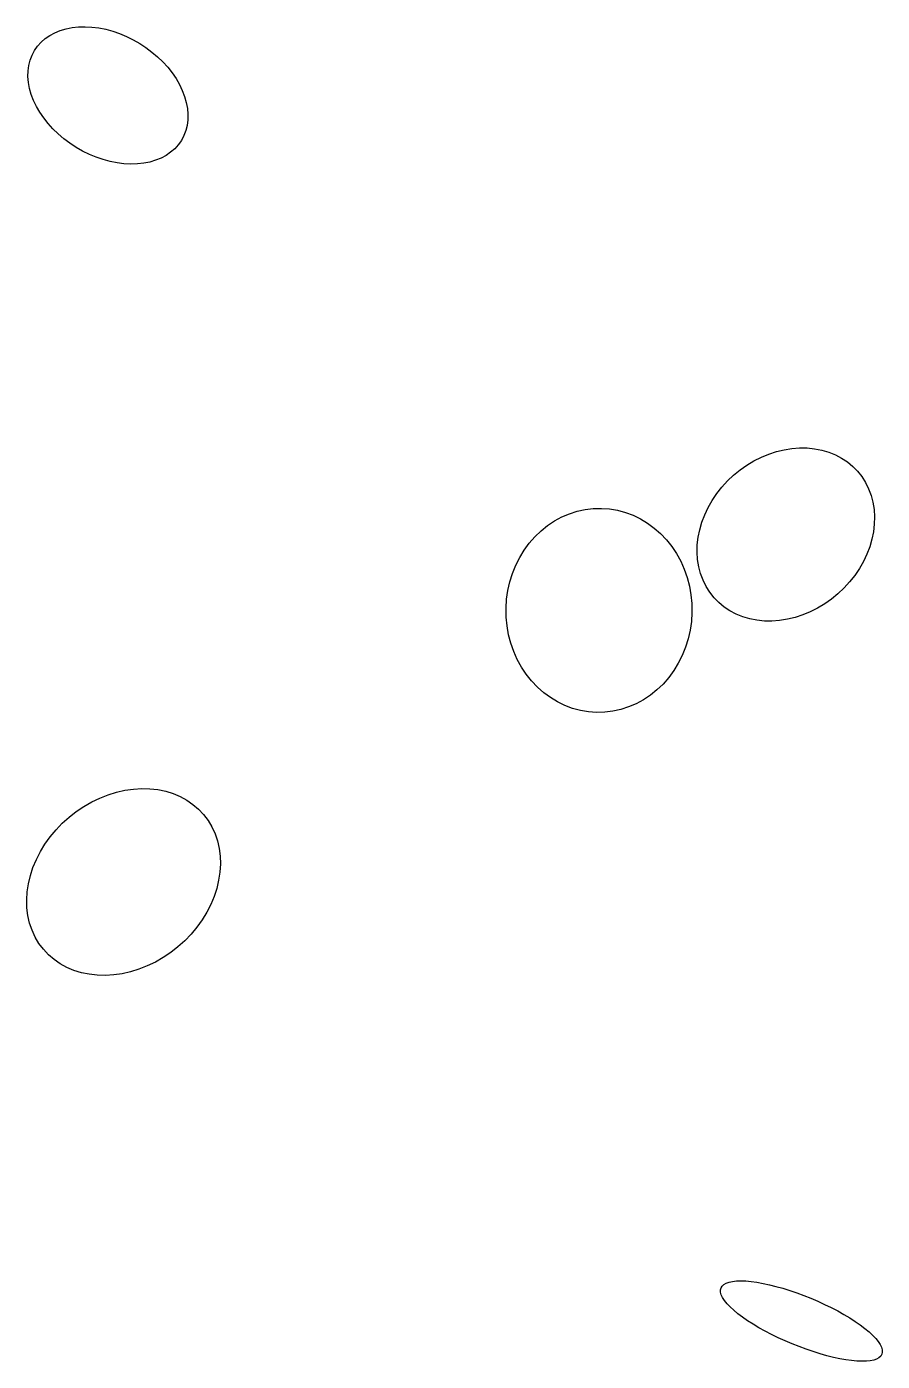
# Model space of a CAD drawing. Header units: metres. Extents: x -12209 to 21926, y -292849 to -276463.
# Drawn here: x 4179 to 7599, y -289712 to -284379 of the extents above; entities that cross this region are included whole.
import ezdxf

# ---------------------------------------------------------------- set-up
doc = ezdxf.new("R2010")
doc.units = ezdxf.units.M

msp = doc.modelspace()

# ---------------------------------------------------------------- linework, layer by layer
at = {"layer": 'LAYER'}
for p, q in [((4335.94, -284387.63), (4360.32, -284382.79)), ((4335.94, -284387.63), (4360.32, -284382.79)), ((4360.32, -284382.79), (4385.8, -284380.02)), ((4360.32, -284382.79), (4385.8, -284380.02)), ((4385.8, -284380.02), (4412.17, -284379.33)), ((4385.8, -284380.02), (4412.17, -284379.33)), ((4412.17, -284379.33), (4439.23, -284380.73)), ((4412.17, -284379.33), (4439.23, -284380.73)), ((4439.23, -284380.73), (4466.79, -284384.2)), ((4439.23, -284380.73), (4466.79, -284384.2)), ((4466.79, -284384.2), (4494.62, -284389.73)), ((4466.79, -284384.2), (4494.62, -284389.73)), ((4236.49, -284440.95), (4252.85, -284426.65)), ((4236.49, -284440.95), (4252.85, -284426.65)), ((4252.85, -284426.65), (4271.13, -284414.08)), ((4252.85, -284426.65), (4271.13, -284414.08)), ((4271.13, -284414.08), (4291.17, -284403.33)), ((4271.13, -284414.08), (4291.17, -284403.33)), ((4291.17, -284403.33), (4312.83, -284394.5)), ((4291.17, -284403.33), (4312.83, -284394.5)), ((4312.83, -284394.5), (4335.94, -284387.63)), ((4312.83, -284394.5), (4335.94, -284387.63)), ((4494.62, -284389.73), (4522.52, -284397.27)), ((4494.62, -284389.73), (4522.52, -284397.27)), ((4522.52, -284397.27), (4550.28, -284406.77)), ((4522.52, -284397.27), (4550.28, -284406.77)), ((4550.28, -284406.77), (4577.68, -284418.14)), ((4550.28, -284406.77), (4577.68, -284418.14)), ((4577.68, -284418.14), (4604.52, -284431.31)), ((4577.68, -284418.14), (4604.52, -284431.31)), ((4604.52, -284431.31), (4630.58, -284446.17)), ((4604.52, -284431.31), (4630.58, -284446.17)), ((4200, -284493.08), (4209.96, -284474.29)), ((4200, -284493.08), (4209.96, -284474.29)), ((4209.96, -284474.29), (4222.15, -284456.87)), ((4209.96, -284474.29), (4222.15, -284456.87)), ((4209.96, -284474.29), (4209.96, -284474.29)), ((4209.96, -284474.29), (4209.96, -284474.29)), ((4222.15, -284456.87), (4236.49, -284440.95)), ((4222.15, -284456.87), (4236.49, -284440.95)), ((4630.58, -284446.17), (4655.68, -284462.62)), ((4630.58, -284446.17), (4655.68, -284462.62)), ((4655.68, -284462.62), (4679.62, -284480.52)), ((4655.68, -284462.62), (4679.62, -284480.52)), ((4679.62, -284480.52), (4702.22, -284499.73)), ((4679.62, -284480.52), (4702.22, -284499.73)), ((4184.19, -284556.17), (4187.07, -284534.18)), ((4184.19, -284556.17), (4187.07, -284534.18)), ((4187.07, -284534.18), (4192.35, -284513.09)), ((4187.07, -284534.18), (4192.35, -284513.09)), ((4192.35, -284513.09), (4200, -284493.08)), ((4192.35, -284513.09), (4200, -284493.08)), ((4702.22, -284499.73), (4723.31, -284520.13)), ((4702.22, -284499.73), (4723.31, -284520.13)), ((4723.31, -284520.13), (4742.73, -284541.54)), ((4723.31, -284520.13), (4742.73, -284541.54)), ((4742.73, -284541.54), (4760.32, -284563.8)), ((4742.73, -284541.54), (4760.32, -284563.8)), ((4183.75, -284578.91), (4184.19, -284556.17)), ((4183.75, -284578.91), (4184.19, -284556.17)), ((4185.74, -284602.22), (4183.75, -284578.91)), ((4185.74, -284602.22), (4183.75, -284578.91)), ((4760.32, -284563.8), (4775.96, -284586.75)), ((4760.32, -284563.8), (4775.96, -284586.75)), ((4775.96, -284586.75), (4789.53, -284610.21)), ((4775.96, -284586.75), (4789.53, -284610.21)), ((4190.14, -284625.92), (4185.74, -284602.22)), ((4190.14, -284625.92), (4185.74, -284602.22)), ((4196.94, -284649.83), (4190.14, -284625.92)), ((4196.94, -284649.83), (4190.14, -284625.92)), ((4206.06, -284673.78), (4196.94, -284649.83)), ((4206.06, -284673.78), (4196.94, -284649.83)), ((4789.53, -284610.21), (4800.92, -284634.01)), ((4789.53, -284610.21), (4800.92, -284634.01)), ((4800.92, -284634.01), (4810.04, -284657.95)), ((4800.92, -284634.01), (4810.04, -284657.95)), ((4217.45, -284697.57), (4206.06, -284673.78)), ((4217.45, -284697.57), (4206.06, -284673.78)), ((4231.02, -284721.03), (4217.45, -284697.57)), ((4231.02, -284721.03), (4217.45, -284697.57)), ((4810.04, -284657.95), (4816.83, -284681.87)), ((4810.04, -284657.95), (4816.83, -284681.87)), ((4816.83, -284681.87), (4821.24, -284705.57)), ((4816.83, -284681.87), (4821.24, -284705.57)), ((4246.66, -284743.98), (4231.02, -284721.03)), ((4246.66, -284743.98), (4231.02, -284721.03)), ((4264.25, -284766.25), (4246.66, -284743.98)), ((4264.25, -284766.25), (4246.66, -284743.98)), ((4822.79, -284751.61), (4819.91, -284773.61)), ((4822.79, -284751.61), (4819.91, -284773.61)), ((4821.24, -284705.57), (4823.23, -284728.88)), ((4821.24, -284705.57), (4823.23, -284728.88)), ((4823.23, -284728.88), (4822.79, -284751.61)), ((4823.23, -284728.88), (4822.79, -284751.61)), ((4283.67, -284787.66), (4264.25, -284766.25)), ((4283.67, -284787.66), (4264.25, -284766.25)), ((4304.76, -284808.05), (4283.67, -284787.66)), ((4304.76, -284808.05), (4283.67, -284787.66)), ((4327.36, -284827.27), (4304.76, -284808.05)), ((4327.36, -284827.27), (4304.76, -284808.05)), ((4814.63, -284794.69), (4806.98, -284814.7)), ((4814.63, -284794.69), (4806.98, -284814.7)), ((4819.91, -284773.61), (4814.63, -284794.69)), ((4819.91, -284773.61), (4814.63, -284794.69)), ((4351.3, -284845.17), (4327.36, -284827.27)), ((4351.3, -284845.17), (4327.36, -284827.27)), ((4376.4, -284861.61), (4351.3, -284845.17)), ((4376.4, -284861.61), (4351.3, -284845.17)), ((4402.46, -284876.47), (4376.4, -284861.61)), ((4402.46, -284876.47), (4376.4, -284861.61)), ((4784.83, -284850.91), (4770.49, -284866.83)), ((4784.83, -284850.91), (4770.49, -284866.83)), ((4797.02, -284833.49), (4784.83, -284850.91)), ((4797.02, -284833.49), (4784.83, -284850.91)), ((4806.98, -284814.7), (4797.02, -284833.49)), ((4806.98, -284814.7), (4797.02, -284833.49)), ((4429.3, -284889.64), (4402.46, -284876.47)), ((4429.3, -284889.64), (4402.46, -284876.47)), ((4456.7, -284901.02), (4429.3, -284889.64)), ((4456.7, -284901.02), (4429.3, -284889.64)), ((4484.46, -284910.51), (4456.7, -284901.02)), ((4484.46, -284910.51), (4456.7, -284901.02)), ((4512.36, -284918.05), (4484.46, -284910.51)), ((4512.36, -284918.05), (4484.46, -284910.51)), ((4694.15, -284913.29), (4671.04, -284920.15)), ((4694.15, -284913.29), (4671.04, -284920.15)), ((4715.81, -284904.45), (4694.15, -284913.29)), ((4715.81, -284904.45), (4694.15, -284913.29)), ((4735.85, -284893.7), (4715.81, -284904.45)), ((4735.85, -284893.7), (4715.81, -284904.45)), ((4754.13, -284881.13), (4735.85, -284893.7)), ((4754.13, -284881.13), (4735.85, -284893.7)), ((4770.49, -284866.83), (4754.13, -284881.13)), ((4770.49, -284866.83), (4754.13, -284881.13)), ((4540.19, -284923.58), (4512.36, -284918.05)), ((4540.19, -284923.58), (4512.36, -284918.05)), ((4567.74, -284927.06), (4540.19, -284923.58)), ((4567.74, -284927.06), (4540.19, -284923.58)), ((4594.81, -284928.46), (4567.74, -284927.06)), ((4594.81, -284928.46), (4567.74, -284927.06)), ((4621.18, -284927.77), (4594.81, -284928.46)), ((4621.18, -284927.77), (4594.81, -284928.46)), ((4646.65, -284924.99), (4621.18, -284927.77)), ((4646.65, -284924.99), (4621.18, -284927.77)), ((4671.04, -284920.15), (4646.65, -284924.99)), ((4671.04, -284920.15), (4646.65, -284924.99)), ((7115.7, -286099.44), (7145.77, -286086.98)), ((7115.7, -286099.44), (7145.77, -286086.98)), ((7145.77, -286086.98), (7176.37, -286076.97)), ((7145.77, -286086.98), (7176.37, -286076.97)), ((7176.37, -286076.97), (7207.25, -286069.47)), ((7176.37, -286076.97), (7207.25, -286069.47)), ((7207.25, -286069.47), (7238.17, -286064.56)), ((7207.25, -286069.47), (7238.17, -286064.56)), ((7238.17, -286064.56), (7268.91, -286062.26)), ((7238.17, -286064.56), (7268.91, -286062.26)), ((7268.91, -286062.26), (7299.22, -286062.59)), ((7268.91, -286062.26), (7299.22, -286062.59)), ((7299.22, -286062.59), (7328.89, -286065.56)), ((7299.22, -286062.59), (7328.89, -286065.56)), ((7328.89, -286065.56), (7357.67, -286071.13)), ((7328.89, -286065.56), (7357.67, -286071.13)), ((7357.67, -286071.13), (7385.36, -286079.27)), ((7357.67, -286071.13), (7385.36, -286079.27)), ((7385.36, -286079.27), (7411.74, -286089.91)), ((7385.36, -286079.27), (7411.74, -286089.91)), ((7411.74, -286089.91), (7436.61, -286102.98)), ((7411.74, -286089.91), (7436.61, -286102.98)), ((7030.81, -286150.46), (7057.99, -286131.3)), ((7030.81, -286150.46), (7057.99, -286131.3)), ((7057.99, -286131.3), (7086.36, -286114.26)), ((7057.99, -286131.3), (7086.36, -286114.26)), ((7086.36, -286114.26), (7115.7, -286099.44)), ((7086.36, -286114.26), (7115.7, -286099.44)), ((7436.61, -286102.98), (7459.78, -286118.36)), ((7436.61, -286102.98), (7459.78, -286118.36)), ((7459.78, -286118.36), (7481.08, -286135.96)), ((7459.78, -286118.36), (7481.08, -286135.96)), ((7481.08, -286135.96), (7500.34, -286155.63)), ((7481.08, -286135.96), (7500.34, -286155.63)), ((6958.38, -286219.05), (6980.81, -286194.5)), ((6958.38, -286219.05), (6980.81, -286194.5)), ((6980.81, -286194.5), (7005.02, -286171.58)), ((6980.81, -286194.5), (7005.02, -286171.58)), ((7005.02, -286171.58), (7030.81, -286150.46)), ((7005.02, -286171.58), (7030.81, -286150.46)), ((7500.34, -286155.63), (7517.42, -286177.22)), ((7500.34, -286155.63), (7517.42, -286177.22)), ((7517.42, -286177.22), (7532.19, -286200.57)), ((7517.42, -286177.22), (7532.19, -286200.57)), ((6919.49, -286272.27), (6937.88, -286245.04)), ((6919.49, -286272.27), (6937.88, -286245.04)), ((6937.88, -286245.04), (6958.38, -286219.05)), ((6937.88, -286245.04), (6958.38, -286219.05)), ((7532.19, -286200.57), (7544.53, -286225.5)), ((7532.19, -286200.57), (7544.53, -286225.5)), ((7544.53, -286225.5), (7554.35, -286251.82)), ((7544.53, -286225.5), (7554.35, -286251.82)), ((6443.75, -286304.64), (6476.17, -286303.84)), ((6443.75, -286304.64), (6476.17, -286303.84)), ((6476.17, -286303.84), (6508.52, -286306.14)), ((6476.17, -286303.84), (6508.52, -286306.14)), ((6889.53, -286329.62), (6903.33, -286300.53)), ((6889.53, -286329.62), (6903.33, -286300.53)), ((6903.33, -286300.53), (6919.49, -286272.27)), ((6903.33, -286300.53), (6919.49, -286272.27)), ((7554.35, -286251.82), (7561.58, -286279.33)), ((7554.35, -286251.82), (7561.58, -286279.33)), ((7561.58, -286279.33), (7566.16, -286307.83)), ((7561.58, -286279.33), (7566.16, -286307.83)), ((6261.33, -286372.6), (6289.11, -286354.13)), ((6261.33, -286372.6), (6289.11, -286354.13)), ((6289.11, -286354.13), (6318.25, -286338.38)), ((6289.11, -286354.13), (6318.25, -286338.38)), ((6318.25, -286338.38), (6348.51, -286325.46)), ((6318.25, -286338.38), (6348.51, -286325.46)), ((6348.51, -286325.46), (6379.67, -286315.49)), ((6348.51, -286325.46), (6379.67, -286315.49)), ((6379.67, -286315.49), (6411.5, -286308.53)), ((6379.67, -286315.49), (6411.5, -286308.53)), ((6411.5, -286308.53), (6443.75, -286304.64)), ((6411.5, -286308.53), (6443.75, -286304.64)), ((6508.52, -286306.14), (6540.55, -286311.53)), ((6508.52, -286306.14), (6540.55, -286311.53)), ((6540.55, -286311.53), (6572.02, -286319.97)), ((6540.55, -286311.53), (6572.02, -286319.97)), ((6572.02, -286319.97), (6602.68, -286331.38)), ((6572.02, -286319.97), (6602.68, -286331.38)), ((6602.68, -286331.38), (6632.31, -286345.69)), ((6602.68, -286331.38), (6632.31, -286345.69)), ((6632.31, -286345.69), (6660.68, -286362.77)), ((6632.31, -286345.69), (6660.68, -286362.77)), ((6878.2, -286359.3), (6889.53, -286329.62)), ((6878.2, -286359.3), (6889.53, -286329.62)), ((7566.16, -286307.83), (7568.05, -286337.08)), ((7566.16, -286307.83), (7568.05, -286337.08)), ((7568.05, -286337.08), (7567.25, -286366.88)), ((7568.05, -286337.08), (7567.25, -286366.88)), ((6210.65, -286417.12), (6235.11, -286393.65)), ((6210.65, -286417.12), (6235.11, -286393.65)), ((6235.11, -286393.65), (6261.33, -286372.6)), ((6235.11, -286393.65), (6261.33, -286372.6)), ((6660.68, -286362.77), (6687.58, -286382.52)), ((6660.68, -286362.77), (6687.58, -286382.52)), ((6687.58, -286382.52), (6712.79, -286404.77)), ((6687.58, -286382.52), (6712.79, -286404.77)), ((6712.79, -286404.77), (6736.13, -286429.35)), ((6712.79, -286404.77), (6736.13, -286429.35)), ((6863.26, -286419.56), (6869.42, -286389.36)), ((6863.26, -286419.56), (6869.42, -286389.36)), ((6869.42, -286389.36), (6878.2, -286359.3)), ((6869.42, -286389.36), (6878.2, -286359.3)), ((7563.75, -286397), (7557.59, -286427.2)), ((7563.75, -286397), (7557.59, -286427.2)), ((7567.25, -286366.88), (7563.75, -286397)), ((7567.25, -286366.88), (7563.75, -286397)), ((6167.75, -286470.58), (6188.14, -286442.83)), ((6167.75, -286470.58), (6188.14, -286442.83)), ((6188.14, -286442.83), (6210.65, -286417.12)), ((6188.14, -286442.83), (6210.65, -286417.12)), ((6736.13, -286429.35), (6757.42, -286456.07)), ((6736.13, -286429.35), (6757.42, -286456.07)), ((6757.42, -286456.07), (6776.5, -286484.75)), ((6757.42, -286456.07), (6776.5, -286484.75)), ((6858.96, -286479.47), (6859.76, -286449.67)), ((6858.96, -286479.47), (6859.76, -286449.67)), ((6859.76, -286449.67), (6863.26, -286419.56)), ((6859.76, -286449.67), (6863.26, -286419.56)), ((7548.81, -286457.26), (7537.48, -286486.94)), ((7548.81, -286457.26), (7537.48, -286486.94)), ((7557.59, -286427.2), (7548.81, -286457.26)), ((7557.59, -286427.2), (7548.81, -286457.26)), ((6133.93, -286531.36), (6149.63, -286500.17)), ((6133.93, -286531.36), (6149.63, -286500.17)), ((6149.63, -286500.17), (6167.75, -286470.58)), ((6149.63, -286500.17), (6167.75, -286470.58)), ((6776.5, -286484.75), (6793.22, -286515.14)), ((6776.5, -286484.75), (6793.22, -286515.14)), ((6793.22, -286515.14), (6807.45, -286547.04)), ((6793.22, -286515.14), (6807.45, -286547.04)), ((6860.85, -286508.73), (6858.96, -286479.47)), ((6860.85, -286508.73), (6858.96, -286479.47)), ((6865.43, -286537.23), (6860.85, -286508.73)), ((6865.43, -286537.23), (6860.85, -286508.73)), ((7523.68, -286516.03), (7507.52, -286544.29)), ((7523.68, -286516.03), (7507.52, -286544.29)), ((7537.48, -286486.94), (7523.68, -286516.03)), ((7537.48, -286486.94), (7523.68, -286516.03)), ((6110.22, -286597.62), (6120.76, -286563.93)), ((6110.22, -286597.62), (6120.76, -286563.93)), ((6120.76, -286563.93), (6133.93, -286531.36)), ((6120.76, -286563.93), (6133.93, -286531.36)), ((6807.45, -286547.04), (6819.09, -286580.18)), ((6807.45, -286547.04), (6819.09, -286580.18)), ((6872.66, -286564.74), (6865.43, -286537.23)), ((6872.66, -286564.74), (6865.43, -286537.23)), ((6882.48, -286591.06), (6872.66, -286564.74)), ((6882.48, -286591.06), (6872.66, -286564.74)), ((7507.52, -286544.29), (7489.13, -286571.52)), ((7507.52, -286544.29), (7489.13, -286571.52)), ((6102.4, -286632.17), (6110.22, -286597.62)), ((6102.4, -286632.17), (6110.22, -286597.62)), ((6819.09, -286580.18), (6828.05, -286614.32)), ((6819.09, -286580.18), (6828.05, -286614.32)), ((6828.05, -286614.32), (6834.26, -286649.2)), ((6828.05, -286614.32), (6834.26, -286649.2)), ((6894.82, -286615.99), (6882.48, -286591.06)), ((6894.82, -286615.99), (6882.48, -286591.06)), ((6909.59, -286639.34), (6894.82, -286615.99)), ((6909.59, -286639.34), (6894.82, -286615.99)), ((7446.2, -286622.06), (7421.99, -286644.98)), ((7446.2, -286622.06), (7421.99, -286644.98)), ((7468.63, -286597.51), (7446.2, -286622.06)), ((7468.63, -286597.51), (7446.2, -286622.06)), ((7489.13, -286571.52), (7468.63, -286597.51)), ((7489.13, -286571.52), (7468.63, -286597.51)), ((6095.11, -286702.83), (6097.35, -286667.33)), ((6095.11, -286702.83), (6097.35, -286667.33)), ((6097.35, -286667.33), (6102.4, -286632.17)), ((6097.35, -286667.33), (6102.4, -286632.17)), ((6834.26, -286649.2), (6837.67, -286684.56)), ((6834.26, -286649.2), (6837.67, -286684.56)), ((6926.67, -286660.93), (6909.59, -286639.34)), ((6926.67, -286660.93), (6909.59, -286639.34)), ((6926.67, -286660.93), (6926.67, -286660.93)), ((6945.93, -286680.6), (6926.67, -286660.93)), ((6926.67, -286660.93), (6926.67, -286660.93)), ((6945.93, -286680.6), (6926.67, -286660.93)), ((7396.2, -286666.1), (7369.02, -286685.25)), ((7396.2, -286666.1), (7369.02, -286685.25)), ((7421.99, -286644.98), (7396.2, -286666.1)), ((7421.99, -286644.98), (7396.2, -286666.1)), ((6095.69, -286738.39), (6095.11, -286702.83)), ((6095.69, -286738.39), (6095.11, -286702.83)), ((6838.26, -286720.12), (6836.02, -286755.61)), ((6838.26, -286720.12), (6836.02, -286755.61)), ((6837.67, -286684.56), (6838.26, -286720.12)), ((6837.67, -286684.56), (6838.26, -286720.12)), ((6967.23, -286698.19), (6945.93, -286680.6)), ((6967.23, -286698.19), (6945.93, -286680.6)), ((6990.4, -286713.58), (6967.23, -286698.19)), ((6990.4, -286713.58), (6967.23, -286698.19)), ((7015.27, -286726.65), (6990.4, -286713.58)), ((7015.27, -286726.65), (6990.4, -286713.58)), ((7041.65, -286737.29), (7015.27, -286726.65)), ((7041.65, -286737.29), (7015.27, -286726.65)), ((7281.24, -286729.58), (7250.64, -286739.59)), ((7281.24, -286729.58), (7250.64, -286739.59)), ((7311.32, -286717.11), (7281.24, -286729.58)), ((7311.32, -286717.11), (7281.24, -286729.58)), ((7340.65, -286702.3), (7311.32, -286717.11)), ((7340.65, -286702.3), (7311.32, -286717.11)), ((7369.02, -286685.25), (7340.65, -286702.3)), ((7369.02, -286685.25), (7340.65, -286702.3)), ((6099.1, -286773.74), (6095.69, -286738.39)), ((6099.1, -286773.74), (6095.69, -286738.39)), ((6105.31, -286808.62), (6099.1, -286773.74)), ((6105.31, -286808.62), (6099.1, -286773.74)), ((6836.02, -286755.61), (6830.96, -286790.77)), ((6836.02, -286755.61), (6830.96, -286790.77)), ((7069.34, -286745.43), (7041.65, -286737.29)), ((7069.34, -286745.43), (7041.65, -286737.29)), ((7098.13, -286751), (7069.34, -286745.43)), ((7098.13, -286751), (7069.34, -286745.43)), ((7127.79, -286753.97), (7098.13, -286751)), ((7127.79, -286753.97), (7098.13, -286751)), ((7158.1, -286754.3), (7127.79, -286753.97)), ((7158.1, -286754.3), (7127.79, -286753.97)), ((7188.84, -286752), (7158.1, -286754.3)), ((7188.84, -286752), (7158.1, -286754.3)), ((7219.77, -286747.09), (7188.84, -286752)), ((7219.77, -286747.09), (7188.84, -286752)), ((7250.64, -286739.59), (7219.77, -286747.09)), ((7250.64, -286739.59), (7219.77, -286747.09)), ((6114.27, -286842.77), (6105.31, -286808.62)), ((6114.27, -286842.77), (6105.31, -286808.62)), ((6823.14, -286825.33), (6812.6, -286859.02)), ((6823.14, -286825.33), (6812.6, -286859.02)), ((6830.96, -286790.77), (6823.14, -286825.33)), ((6830.96, -286790.77), (6823.14, -286825.33)), ((6125.91, -286875.91), (6114.27, -286842.77)), ((6125.91, -286875.91), (6114.27, -286842.77)), ((6140.15, -286907.8), (6125.91, -286875.91)), ((6140.15, -286907.8), (6125.91, -286875.91)), ((6812.6, -286859.02), (6799.43, -286891.58)), ((6812.6, -286859.02), (6799.43, -286891.58)), ((6156.86, -286938.2), (6140.15, -286907.8)), ((6156.86, -286938.2), (6140.15, -286907.8)), ((6175.94, -286966.87), (6156.86, -286938.2)), ((6175.94, -286966.87), (6156.86, -286938.2)), ((6783.73, -286922.78), (6765.62, -286952.36)), ((6783.73, -286922.78), (6765.62, -286952.36)), ((6799.43, -286891.58), (6783.73, -286922.78)), ((6799.43, -286891.58), (6783.73, -286922.78)), ((6197.23, -286993.6), (6175.94, -286966.87)), ((6197.23, -286993.6), (6175.94, -286966.87)), ((6220.57, -287018.18), (6197.23, -286993.6)), ((6220.57, -287018.18), (6197.23, -286993.6)), ((6745.23, -286980.12), (6722.72, -287005.83)), ((6745.23, -286980.12), (6722.72, -287005.83)), ((6765.62, -286952.36), (6745.23, -286980.12)), ((6765.62, -286952.36), (6745.23, -286980.12)), ((6245.78, -287040.43), (6220.57, -287018.18)), ((6245.78, -287040.43), (6220.57, -287018.18)), ((6272.68, -287060.17), (6245.78, -287040.43)), ((6272.68, -287060.17), (6245.78, -287040.43)), ((6672.04, -287050.35), (6644.25, -287068.82)), ((6672.04, -287050.35), (6644.25, -287068.82)), ((6698.26, -287029.3), (6672.04, -287050.35)), ((6698.26, -287029.3), (6672.04, -287050.35)), ((6722.72, -287005.83), (6698.26, -287029.3)), ((6722.72, -287005.83), (6698.26, -287029.3)), ((6301.05, -287077.26), (6272.68, -287060.17)), ((6301.05, -287077.26), (6272.68, -287060.17)), ((6330.68, -287091.56), (6301.05, -287077.26)), ((6330.68, -287091.56), (6301.05, -287077.26)), ((6361.35, -287102.98), (6330.68, -287091.56)), ((6361.35, -287102.98), (6330.68, -287091.56)), ((6392.82, -287111.41), (6361.35, -287102.98)), ((6392.82, -287111.41), (6361.35, -287102.98)), ((6584.85, -287097.48), (6553.69, -287107.45)), ((6584.85, -287097.48), (6553.69, -287107.45)), ((6615.12, -287084.57), (6584.85, -287097.48)), ((6615.12, -287084.57), (6584.85, -287097.48)), ((6644.25, -287068.82), (6615.12, -287084.57)), ((6644.25, -287068.82), (6615.12, -287084.57)), ((6424.85, -287116.8), (6392.82, -287111.41)), ((6424.85, -287116.8), (6392.82, -287111.41)), ((6457.2, -287119.11), (6424.85, -287116.8)), ((6457.2, -287119.11), (6424.85, -287116.8)), ((6489.62, -287118.31), (6457.2, -287119.11)), ((6489.62, -287118.31), (6457.2, -287119.11)), ((6457.2, -287119.11), (6457.2, -287119.11)), ((6457.2, -287119.11), (6457.2, -287119.11)), ((6521.86, -287114.41), (6489.62, -287118.31)), ((6521.86, -287114.41), (6489.62, -287118.31)), ((6553.69, -287107.45), (6521.86, -287114.41)), ((6553.69, -287107.45), (6521.86, -287114.41)), ((4605.14, -287425.26), (4638.56, -287423.23)), ((4605.14, -287425.26), (4638.56, -287423.23)), ((4638.56, -287423.23), (4671.43, -287424.03)), ((4638.56, -287423.23), (4671.43, -287424.03)), ((4407.27, -287494.81), (4438.66, -287476.79)), ((4407.27, -287494.81), (4438.66, -287476.79)), ((4438.66, -287476.79), (4471.02, -287461.2)), ((4438.66, -287476.79), (4471.02, -287461.2)), ((4471.02, -287461.2), (4504.1, -287448.16)), ((4471.02, -287461.2), (4504.1, -287448.16)), ((4504.1, -287448.16), (4537.65, -287437.78)), ((4504.1, -287448.16), (4537.65, -287437.78)), ((4537.65, -287437.78), (4571.41, -287430.13)), ((4537.65, -287437.78), (4571.41, -287430.13)), ((4571.41, -287430.13), (4605.14, -287425.26)), ((4571.41, -287430.13), (4605.14, -287425.26)), ((4671.43, -287424.03), (4703.5, -287427.67)), ((4671.43, -287424.03), (4703.5, -287427.67)), ((4703.5, -287427.67), (4734.52, -287434.12)), ((4703.5, -287427.67), (4734.52, -287434.12)), ((4734.52, -287434.12), (4764.26, -287443.32)), ((4734.52, -287434.12), (4764.26, -287443.32)), ((4764.26, -287443.32), (4792.49, -287455.22)), ((4764.26, -287443.32), (4792.49, -287455.22)), ((4792.49, -287455.22), (4818.99, -287469.71)), ((4792.49, -287455.22), (4818.99, -287469.71)), ((4818.99, -287469.71), (4843.57, -287486.69)), ((4818.99, -287469.71), (4843.57, -287486.69)), ((4348.34, -287537.59), (4377.09, -287515.13)), ((4348.34, -287537.59), (4377.09, -287515.13)), ((4377.09, -287515.13), (4407.27, -287494.81)), ((4377.09, -287515.13), (4407.27, -287494.81)), ((4843.57, -287486.69), (4866.04, -287506.03)), ((4843.57, -287486.69), (4866.04, -287506.03)), ((4866.04, -287506.03), (4886.21, -287527.59)), ((4866.04, -287506.03), (4886.21, -287527.59)), ((4886.21, -287527.59), (4903.96, -287551.19)), ((4886.21, -287527.59), (4903.96, -287551.19)), ((4296.02, -287588.25), (4321.25, -287562.03)), ((4296.02, -287588.25), (4321.25, -287562.03)), ((4321.25, -287562.03), (4348.34, -287537.59)), ((4321.25, -287562.03), (4348.34, -287537.59)), ((4903.96, -287551.19), (4919.13, -287576.65)), ((4903.96, -287551.19), (4919.13, -287576.65)), ((4919.13, -287576.65), (4931.61, -287603.79)), ((4919.13, -287576.65), (4931.61, -287603.79)), ((4251.9, -287645.23), (4272.85, -287616.05)), ((4251.9, -287645.23), (4272.85, -287616.05)), ((4272.85, -287616.05), (4296.02, -287588.25)), ((4272.85, -287616.05), (4296.02, -287588.25)), ((4931.61, -287603.79), (4941.3, -287632.4)), ((4931.61, -287603.79), (4941.3, -287632.4)), ((4941.3, -287632.4), (4948.14, -287662.26)), ((4941.3, -287632.4), (4948.14, -287662.26)), ((4217.32, -287706.81), (4233.35, -287675.56)), ((4217.32, -287706.81), (4233.35, -287675.56)), ((4233.35, -287675.56), (4251.9, -287645.23)), ((4233.35, -287675.56), (4251.9, -287645.23)), ((4948.14, -287662.26), (4952.08, -287693.14)), ((4948.14, -287662.26), (4952.08, -287693.14)), ((4193.34, -287771.13), (4203.95, -287738.75)), ((4193.34, -287771.13), (4203.95, -287738.75)), ((4203.95, -287738.75), (4217.32, -287706.81)), ((4203.95, -287738.75), (4217.32, -287706.81)), ((4953.07, -287724.81), (4951.11, -287757.03)), ((4953.07, -287724.81), (4951.11, -287757.03)), ((4952.08, -287693.14), (4953.07, -287724.81)), ((4952.08, -287693.14), (4953.07, -287724.81)), ((4185.56, -287803.7), (4193.34, -287771.13)), ((4185.56, -287803.7), (4193.34, -287771.13)), ((4946.23, -287789.54), (4938.45, -287822.11)), ((4946.23, -287789.54), (4938.45, -287822.11)), ((4951.11, -287757.03), (4946.23, -287789.54)), ((4951.11, -287757.03), (4946.23, -287789.54)), ((4178.71, -287868.43), (4180.67, -287836.21)), ((4178.71, -287868.43), (4180.67, -287836.21)), ((4180.67, -287836.21), (4185.56, -287803.7)), ((4180.67, -287836.21), (4185.56, -287803.7)), ((4938.45, -287822.11), (4927.83, -287854.49)), ((4938.45, -287822.11), (4927.83, -287854.49)), ((4179.71, -287900.1), (4178.71, -287868.43)), ((4179.71, -287900.1), (4178.71, -287868.43)), ((4183.64, -287930.98), (4179.71, -287900.1)), ((4183.64, -287930.98), (4179.71, -287900.1)), ((4914.46, -287886.43), (4898.43, -287917.68)), ((4914.46, -287886.43), (4898.43, -287917.68)), ((4927.83, -287854.49), (4914.46, -287886.43)), ((4927.83, -287854.49), (4914.46, -287886.43)), ((4190.48, -287960.84), (4183.64, -287930.98)), ((4190.48, -287960.84), (4183.64, -287930.98)), ((4879.88, -287948.01), (4858.94, -287977.19)), ((4879.88, -287948.01), (4858.94, -287977.19)), ((4898.43, -287917.68), (4879.88, -287948.01)), ((4898.43, -287917.68), (4879.88, -287948.01)), ((4200.17, -287989.45), (4190.48, -287960.84)), ((4200.17, -287989.45), (4190.48, -287960.84)), ((4212.66, -288016.59), (4200.17, -287989.45)), ((4212.66, -288016.59), (4200.17, -287989.45)), ((4835.76, -288004.99), (4810.53, -288031.21)), ((4835.76, -288004.99), (4810.53, -288031.21)), ((4858.94, -287977.19), (4835.76, -288004.99)), ((4858.94, -287977.19), (4835.76, -288004.99)), ((4227.82, -288042.06), (4212.66, -288016.59)), ((4227.82, -288042.06), (4212.66, -288016.59)), ((4245.57, -288065.66), (4227.82, -288042.06)), ((4245.57, -288065.66), (4227.82, -288042.06)), ((4783.44, -288055.65), (4754.7, -288078.11)), ((4783.44, -288055.65), (4754.7, -288078.11)), ((4810.53, -288031.21), (4783.44, -288055.65)), ((4810.53, -288031.21), (4783.44, -288055.65)), ((4245.57, -288065.66), (4245.57, -288065.66)), ((4265.75, -288087.21), (4245.57, -288065.66)), ((4245.57, -288065.66), (4245.57, -288065.66)), ((4265.75, -288087.21), (4245.57, -288065.66)), ((4288.21, -288106.55), (4265.75, -288087.21)), ((4288.21, -288106.55), (4265.75, -288087.21)), ((4312.79, -288123.53), (4288.21, -288106.55)), ((4312.79, -288123.53), (4288.21, -288106.55)), ((4693.12, -288116.45), (4660.76, -288132.04)), ((4693.12, -288116.45), (4660.76, -288132.04)), ((4724.51, -288098.43), (4693.12, -288116.45)), ((4724.51, -288098.43), (4693.12, -288116.45)), ((4754.7, -288078.11), (4724.51, -288098.43)), ((4754.7, -288078.11), (4724.51, -288098.43)), ((4339.29, -288138.02), (4312.79, -288123.53)), ((4339.29, -288138.02), (4312.79, -288123.53)), ((4367.52, -288149.92), (4339.29, -288138.02)), ((4367.52, -288149.92), (4339.29, -288138.02)), ((4397.26, -288159.12), (4367.52, -288149.92)), ((4397.26, -288159.12), (4367.52, -288149.92)), ((4428.28, -288165.57), (4397.26, -288159.12)), ((4428.28, -288165.57), (4397.26, -288159.12)), ((4460.35, -288169.21), (4428.28, -288165.57)), ((4460.35, -288169.21), (4428.28, -288165.57)), ((4493.22, -288170.02), (4460.35, -288169.21)), ((4493.22, -288170.02), (4460.35, -288169.21)), ((4526.64, -288167.98), (4493.22, -288170.02)), ((4526.64, -288167.98), (4493.22, -288170.02)), ((4560.37, -288163.11), (4526.64, -288167.98)), ((4560.37, -288163.11), (4526.64, -288167.98)), ((4594.13, -288155.46), (4560.37, -288163.11)), ((4594.13, -288155.46), (4560.37, -288163.11)), ((4627.68, -288145.08), (4594.13, -288155.46)), ((4627.68, -288145.08), (4594.13, -288155.46)), ((4660.76, -288132.04), (4627.68, -288145.08)), ((4660.76, -288132.04), (4627.68, -288145.08)), ((6975.19, -289399.36), (6986.75, -289395.26)), ((6975.19, -289399.36), (6986.75, -289395.26)), ((6986.75, -289395.26), (7000.5, -289392.35)), ((6986.75, -289395.26), (7000.5, -289392.35)), ((7000.5, -289392.35), (7016.36, -289390.64)), ((7000.5, -289392.35), (7016.36, -289390.64)), ((7016.36, -289390.64), (7034.19, -289390.15)), ((7016.36, -289390.64), (7034.19, -289390.15)), ((7034.19, -289390.15), (7053.86, -289390.89)), ((7034.19, -289390.15), (7053.86, -289390.89)), ((7053.86, -289390.89), (7075.22, -289392.84)), ((7053.86, -289390.89), (7075.22, -289392.84)), ((7075.22, -289392.84), (7098.1, -289396)), ((7075.22, -289392.84), (7098.1, -289396)), ((7098.1, -289396), (7122.34, -289400.34)), ((7098.1, -289396), (7122.34, -289400.34)), ((6952.46, -289426.87), (6954.51, -289418.42)), ((6952.46, -289426.87), (6954.51, -289418.42)), ((6952.87, -289436.25), (6952.46, -289426.87)), ((6952.87, -289436.25), (6952.46, -289426.87)), ((6955.73, -289446.52), (6952.87, -289436.25)), ((6955.73, -289446.52), (6952.87, -289436.25)), ((6954.51, -289418.42), (6959.01, -289410.99)), ((6954.51, -289418.42), (6959.01, -289410.99)), ((6954.51, -289418.42), (6954.51, -289418.42)), ((6954.51, -289418.42), (6954.51, -289418.42)), ((6961.04, -289457.57), (6955.73, -289446.52)), ((6961.04, -289457.57), (6955.73, -289446.52)), ((6959.01, -289410.99), (6965.92, -289404.62)), ((6959.01, -289410.99), (6965.92, -289404.62)), ((6965.92, -289404.62), (6975.19, -289399.36)), ((6965.92, -289404.62), (6975.19, -289399.36)), ((7122.34, -289400.34), (7147.75, -289405.82)), ((7122.34, -289400.34), (7147.75, -289405.82)), ((7147.75, -289405.82), (7174.14, -289412.41)), ((7147.75, -289405.82), (7174.14, -289412.41)), ((7174.14, -289412.41), (7201.3, -289420.06)), ((7174.14, -289412.41), (7201.3, -289420.06)), ((7201.3, -289420.06), (7229.02, -289428.7)), ((7201.3, -289420.06), (7229.02, -289428.7)), ((7229.02, -289428.7), (7257.11, -289438.27)), ((7229.02, -289428.7), (7257.11, -289438.27)), ((7257.11, -289438.27), (7285.33, -289448.7)), ((7257.11, -289438.27), (7285.33, -289448.7)), ((7285.33, -289448.7), (7313.49, -289459.91)), ((7285.33, -289448.7), (7313.49, -289459.91)), ((6968.74, -289469.34), (6961.04, -289457.57)), ((6968.74, -289469.34), (6961.04, -289457.57)), ((6978.78, -289481.73), (6968.74, -289469.34)), ((6978.78, -289481.73), (6968.74, -289469.34)), ((6991.08, -289494.65), (6978.78, -289481.73)), ((6991.08, -289494.65), (6978.78, -289481.73)), ((7005.55, -289508), (6991.08, -289494.65)), ((7005.55, -289508), (6991.08, -289494.65)), ((7313.49, -289459.91), (7341.36, -289471.82)), ((7313.49, -289459.91), (7341.36, -289471.82)), ((7341.36, -289471.82), (7368.73, -289484.32)), ((7341.36, -289471.82), (7368.73, -289484.32)), ((7368.73, -289484.32), (7395.39, -289497.33)), ((7368.73, -289484.32), (7395.39, -289497.33)), ((7395.39, -289497.33), (7421.14, -289510.75)), ((7395.39, -289497.33), (7421.14, -289510.75)), ((7022.07, -289521.67), (7005.55, -289508)), ((7022.07, -289521.67), (7005.55, -289508)), ((7040.53, -289535.57), (7022.07, -289521.67)), ((7040.53, -289535.57), (7022.07, -289521.67)), ((7060.78, -289549.58), (7040.53, -289535.57)), ((7060.78, -289549.58), (7040.53, -289535.57)), ((7082.66, -289563.61), (7060.78, -289549.58)), ((7082.66, -289563.61), (7060.78, -289549.58)), ((7421.14, -289510.75), (7445.79, -289524.48)), ((7421.14, -289510.75), (7445.79, -289524.48)), ((7445.79, -289524.48), (7469.15, -289538.41)), ((7445.79, -289524.48), (7469.15, -289538.41)), ((7469.15, -289538.41), (7491.04, -289552.44)), ((7469.15, -289538.41), (7491.04, -289552.44)), ((7491.04, -289552.44), (7511.28, -289566.45)), ((7491.04, -289552.44), (7511.28, -289566.45)), ((7106.02, -289577.54), (7082.66, -289563.61)), ((7106.02, -289577.54), (7082.66, -289563.61)), ((7130.67, -289591.26), (7106.02, -289577.54)), ((7130.67, -289591.26), (7106.02, -289577.54)), ((7156.42, -289604.68), (7130.67, -289591.26)), ((7156.42, -289604.68), (7130.67, -289591.26)), ((7183.09, -289617.7), (7156.42, -289604.68)), ((7183.09, -289617.7), (7156.42, -289604.68)), ((7511.28, -289566.45), (7529.74, -289580.35)), ((7511.28, -289566.45), (7529.74, -289580.35)), ((7529.74, -289580.35), (7546.27, -289594.02)), ((7529.74, -289580.35), (7546.27, -289594.02)), ((7546.27, -289594.02), (7560.73, -289607.37)), ((7546.27, -289594.02), (7560.73, -289607.37)), ((7560.73, -289607.37), (7573.03, -289620.28)), ((7560.73, -289607.37), (7573.03, -289620.28)), ((7210.46, -289630.2), (7183.09, -289617.7)), ((7210.46, -289630.2), (7183.09, -289617.7)), ((7238.33, -289642.1), (7210.46, -289630.2)), ((7238.33, -289642.1), (7210.46, -289630.2)), ((7266.48, -289653.31), (7238.33, -289642.1)), ((7266.48, -289653.31), (7238.33, -289642.1)), ((7294.71, -289663.74), (7266.48, -289653.31)), ((7294.71, -289663.74), (7266.48, -289653.31)), ((7573.03, -289620.28), (7583.07, -289632.67)), ((7573.03, -289620.28), (7583.07, -289632.67)), ((7583.07, -289632.67), (7590.77, -289644.44)), ((7583.07, -289632.67), (7590.77, -289644.44)), ((7590.77, -289644.44), (7596.08, -289655.5)), ((7590.77, -289644.44), (7596.08, -289655.5)), ((7596.08, -289655.5), (7598.95, -289665.76)), ((7596.08, -289655.5), (7598.95, -289665.76)), ((7322.79, -289673.32), (7294.71, -289663.74)), ((7322.79, -289673.32), (7294.71, -289663.74)), ((7350.52, -289681.96), (7322.79, -289673.32)), ((7350.52, -289681.96), (7322.79, -289673.32)), ((7377.68, -289689.6), (7350.52, -289681.96)), ((7377.68, -289689.6), (7350.52, -289681.96)), ((7404.06, -289696.19), (7377.68, -289689.6)), ((7404.06, -289696.19), (7377.68, -289689.6)), ((7429.47, -289701.68), (7404.06, -289696.19)), ((7429.47, -289701.68), (7404.06, -289696.19)), ((7453.71, -289706.02), (7429.47, -289701.68)), ((7453.71, -289706.02), (7429.47, -289701.68)), ((7476.6, -289709.18), (7453.71, -289706.02)), ((7476.6, -289709.18), (7453.71, -289706.02)), ((7497.96, -289711.13), (7476.6, -289709.18)), ((7497.96, -289711.13), (7476.6, -289709.18)), ((7517.63, -289711.87), (7497.96, -289711.13)), ((7517.63, -289711.87), (7497.96, -289711.13)), ((7535.46, -289711.38), (7517.63, -289711.87)), ((7535.46, -289711.38), (7517.63, -289711.87)), ((7551.31, -289709.67), (7535.46, -289711.38)), ((7551.31, -289709.67), (7535.46, -289711.38)), ((7565.07, -289706.76), (7551.31, -289709.67)), ((7565.07, -289706.76), (7551.31, -289709.67)), ((7576.63, -289702.65), (7565.07, -289706.76)), ((7576.63, -289702.65), (7565.07, -289706.76)), ((7585.9, -289697.4), (7576.63, -289702.65)), ((7585.9, -289697.4), (7576.63, -289702.65)), ((7592.81, -289691.03), (7585.9, -289697.4)), ((7592.81, -289691.03), (7585.9, -289697.4)), ((7597.3, -289683.6), (7592.81, -289691.03)), ((7597.3, -289683.6), (7592.81, -289691.03)), ((7599.36, -289675.15), (7597.3, -289683.6)), ((7599.36, -289675.15), (7597.3, -289683.6)), ((7598.95, -289665.76), (7599.36, -289675.15)), ((7598.95, -289665.76), (7599.36, -289675.15))]:
    msp.add_line(p, q, dxfattribs=at)

doc.saveas('drawing.dxf')
